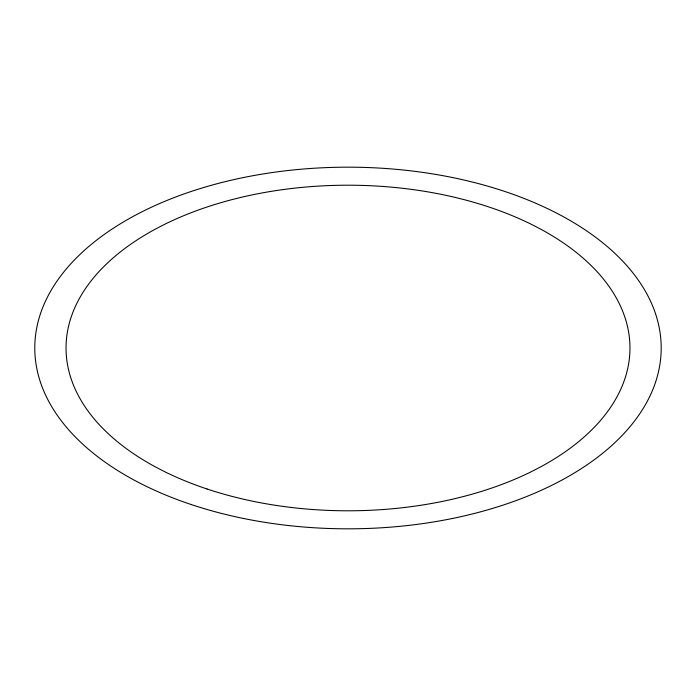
<?xml version="1.0" encoding="UTF-8"?>
<svg xmlns="http://www.w3.org/2000/svg" width="696" height="696" viewBox="0 0 696 696"><rect width="100%" height="100%" fill="white"/><g stroke="black" fill="none" stroke-linecap="round" stroke-linejoin="round"><path stroke-width="1.04" d="M191.4 504.6A313.2 180.821 0 0 0 661.2 348A313.2 180.821 0 0 0 191.4 191.4A313.2 180.821 0 0 0 191.4 504.6M207.016 488.983A281.967 162.794 0 0 0 629.967 348A281.967 162.794 0 0 0 207.016 207.016A281.967 162.794 0 0 0 207.016 488.983"/></g></svg>
